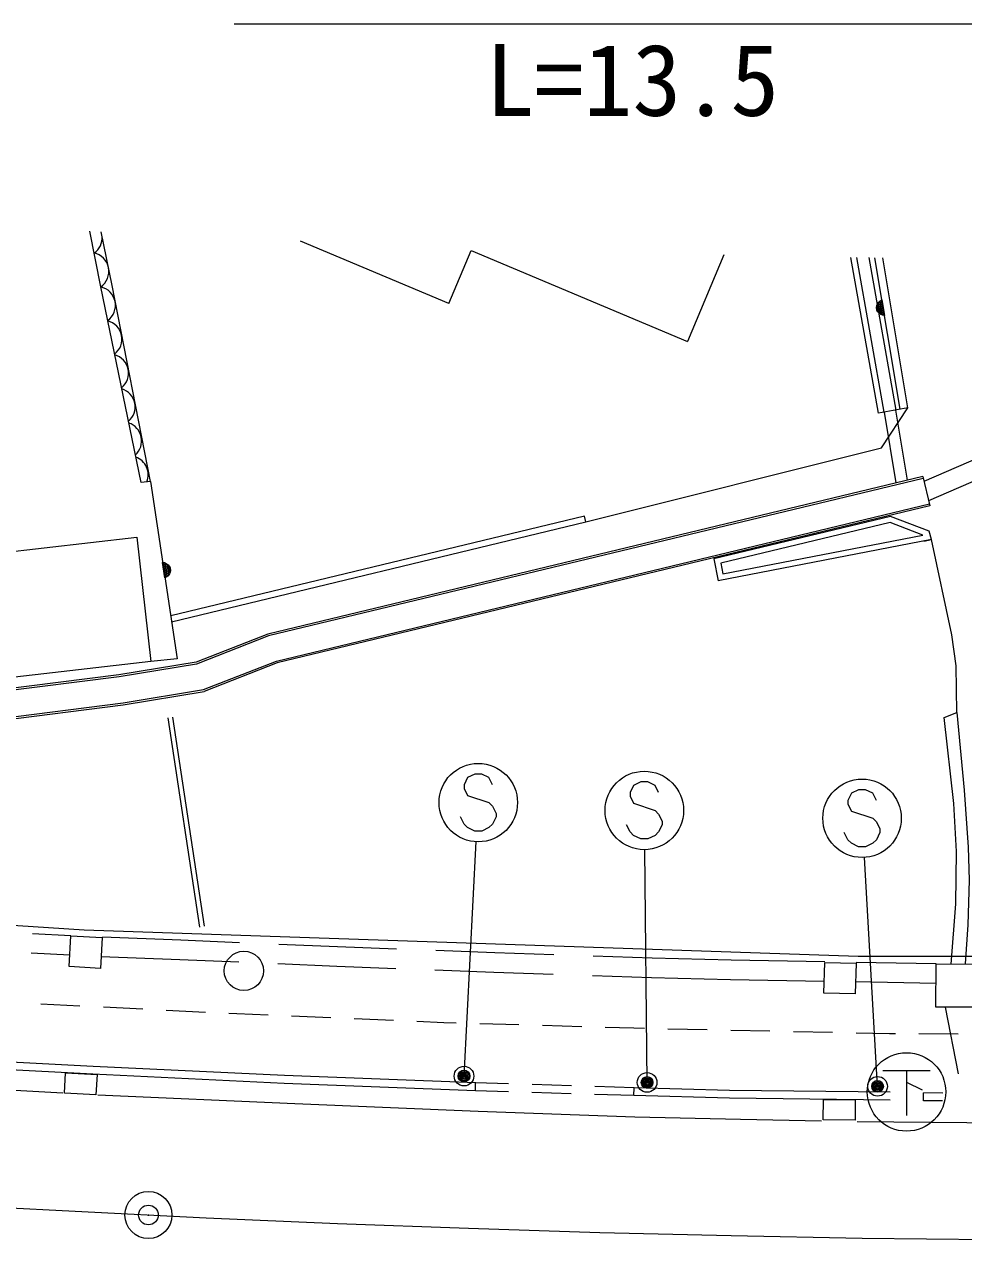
# Model space of a CAD drawing. Units: millimetres at full size, sheet at 1:1000; details may follow other scales. Extents: x 40000 to 680000, y 20000 to 380000.
# Drawn here: x 479954 to 503900, y 301037 to 332012 of the extents above; entities that cross this region are included whole.
import ezdxf
from ezdxf.enums import TextEntityAlignment as Align

# ---------------------------------------------------------------- set-up
doc = ezdxf.new("R2010")
doc.units = ezdxf.units.MM
doc.header["$LTSCALE"] = 1000
doc.header["$PDMODE"] = 32
doc.header["$PDSIZE"] = 500
doc.linetypes.add('CHAIN', pattern=[18.5, 12, -1.5, 3.5, -1.5])
for name, color, linetype, lineweight in [('M-BGD', 7, 'Continuous', 13), ('M-BGD-EXST', 7, 'Continuous', 13), ('M-BMK', 2, 'Continuous', 13), ('M-BMK-ROW', 7, 'Continuous', 13), ('M-BMK-SRVR', 3, 'Continuous', 13), ('M-STR-HTXT', 7, 'Continuous', 13), ('M-STR-STRC', 7, 'Continuous', 13)]:
    doc.layers.add(name, color=color, linetype=linetype, lineweight=lineweight)
doc.styles.add('ＭＳ ゴシック', font='')
doc.styles.get('ＭＳ ゴシック').set_extended_font_data('MS Gothic')

msp = doc.modelspace()

# ---------------------------------------------------------------- linework, layer by layer
at = {"layer": 'M-BGD'}
for p, q in [((481901, 325320), (481626, 326741)), ((482197, 325359), (481917, 326726)), ((490779, 324896), (486997, 326486)), ((490779, 324896), (491347, 326246)), ((491347, 326246), (496859, 323927)), ((497787, 326135), (496859, 323927)), ((501725, 322103), (501027, 326073)), ((501873, 322129), (501180, 326071)), ((501485, 326067), (502168, 322181)), ((502283, 322201), (501635, 326064)), ((502480, 322234), (501839, 326061)), ((482931, 320338), (481901, 325320)), ((483168, 320364), (482197, 325359)), ((501703, 324887), (501736, 324933)), ((501736, 324933), (501771, 324963)), ((501750, 324943), (501806, 324612)), ((501771, 324963), (501816, 324987)), ((501831, 324608), (501773, 324955)), ((501795, 324967), (501856, 324604)), ((501816, 324987), (501882, 324592)), ((501678, 324793), (501686, 324843)), ((501689, 324730), (501678, 324793)), ((501686, 324843), (501703, 324887)), ((501712, 324685), (501689, 324730)), ((501720, 324687), (501694, 324844)), ((501711, 324888), (501750, 324651)), ((501743, 324650), (501712, 324685)), ((501778, 324631), (501730, 324915)), ((501789, 324617), (501743, 324650)), ((501832, 324600), (501789, 324617)), ((501882, 324592), (501832, 324600)), ((502480, 322234), (501725, 322103)), ((501801, 321219), (502480, 322234)), ((502466, 320393), (502168, 322180)), ((501872, 322131), (502174, 320323)), ((494266, 319332), (501801, 321219)), ((504996, 321274), (502888, 320359)), ((505176, 320807), (503006, 319866)), ((483168, 320364), (482931, 320338)), ((483168, 320364), (483851, 315841)), ((502857, 320487), (486164, 316472)), ((502869, 320438), (486179, 316424)), ((502857, 320487), (503037, 319738)), ((486381, 315783), (503025, 319787)), ((503037, 319738), (486396, 315735)), ((494231, 319478), (483686, 316933)), ((494266, 319332), (494231, 319478)), ((502033, 319469), (497531, 318391)), ((503024, 319095), (502033, 319469)), ((483708, 316784), (494266, 319332)), ((502023, 319312), (497706, 318278)), ((502863, 318995), (502023, 319312)), ((503080, 318885), (503024, 319095)), ((477474, 318330), (482818, 318938)), ((482818, 318938), (483178, 315771)), ((503080, 318885), (497640, 317829)), ((497759, 318004), (502863, 318995)), ((502885, 318843), (503080, 318885)), ((503595, 316456), (503080, 318885)), ((483479, 318300), (483529, 318292)), ((483539, 317905), (483479, 318300)), ((483560, 317924), (483505, 318288)), ((483529, 318292), (483572, 318274)), ((483530, 318284), (483583, 317936)), ((483605, 317947), (483555, 318279)), ((483572, 318274), (483618, 318240)), ((483583, 318259), (483626, 317974)), ((483646, 318002), (483610, 318239)), ((483618, 318240), (483648, 318204)), ((483640, 318203), (483664, 318045)), ((483648, 318204), (483671, 318159)), ((483671, 318159), (483680, 318096)), ((497531, 318391), (497640, 317829)), ((497706, 318278), (497759, 318004)), ((483584, 317928), (483539, 317905)), ((483620, 317957), (483584, 317928)), ((483654, 318003), (483620, 317957)), ((483671, 318046), (483654, 318003)), ((483680, 318096), (483671, 318046)), ((486164, 316472), (484332, 315755)), ((486179, 316424), (484345, 315707)), ((503712, 315660), (503595, 316456)), ((483178, 315771), (477835, 315162)), ((484332, 315755), (482367, 315433)), ((484345, 315707), (482374, 315384)), ((483851, 315841), (483178, 315771)), ((484524, 315057), (486381, 315783)), ((486396, 315735), (484537, 315009)), ((503723, 314469), (503712, 315660)), ((482367, 315433), (476406, 314674)), ((482374, 315384), (476411, 314625)), ((482471, 314721), (484524, 315057)), ((476479, 313958), (482471, 314721)), ((482478, 314671), (484537, 315009)), ((476485, 313908), (482478, 314671)), ((484427, 309006), (483625, 314334)), ((484545, 309024), (483743, 314352)), ((481138, 308785), (480160, 308836)), ((483941, 308668), (481943, 308749)), ((485440, 308605), (483941, 308668)), ((487939, 308501), (486439, 308564)), ((481111, 308285), (480132, 308336)), ((483920, 308169), (481915, 308250)), ((489442, 308443), (487939, 308501)), ((491944, 308348), (490441, 308405)), ((493451, 308296), (491944, 308348)), ((495958, 308210), (494451, 308262)), ((497970, 308158), (495958, 308210)), ((485420, 308106), (483920, 308169)), ((487919, 308001), (486419, 308064)), ((489423, 307944), (487919, 308001)), ((491926, 307848), (490422, 307906)), ((500360, 308120), (497970, 308158)), ((503196, 308070), (501159, 308105)), ((493435, 307796), (491926, 307848)), ((495943, 307710), (494434, 307762)), ((497959, 307658), (495943, 307710)), ((500346, 307621), (497959, 307658)), ((503193, 307569), (501145, 307605)), ((481373, 306991), (480374, 307041)), ((503429, 306965), (503762, 305260)), ((482971, 306910), (481972, 306961)), ((484569, 306829), (483570, 306880)), ((485371, 306789), (485168, 306799)), ((486167, 306755), (485371, 306789)), ((487766, 306689), (486767, 306730)), ((489364, 306622), (488365, 306663)), ((490649, 306568), (489964, 306596)), ((490963, 306558), (490649, 306568)), ((492562, 306511), (491563, 306541)), ((494162, 306463), (493162, 306493)), ((495492, 306424), (494762, 306446)), ((495761, 306418), (495492, 306424)), ((497361, 306384), (496361, 306405)), ((498960, 306350), (497961, 306371)), ((500560, 306316), (499560, 306337)), ((502010, 306285), (501160, 306303)), ((502160, 306284), (502010, 306285)), ((503760, 306272), (502760, 306280)), ((491452, 304835), (491458, 305035)), ((492294, 304808), (491452, 304835)), ((492300, 305008), (491458, 305035)), ((493900, 304958), (492900, 304989)), ((495499, 304908), (494499, 304939)), ((493893, 304758), (492894, 304790)), ((495493, 304708), (494493, 304739)), ((502877, 304580), (502879, 304780)), ((503363, 304575), (502877, 304580)), ((503365, 304775), (502879, 304780))]:
    msp.add_line(p, q, dxfattribs=at)
for points in [[(508847, 326168), (505606, 332012), (485306, 332012)], [(503400, 314345), (503723, 314469), (503911, 312497), (504018, 311039), (504041, 310198), (504006, 309064), (503938, 308068)], [(503585, 308058), (503699, 309596), (503716, 310929), (503652, 312152), (503400, 314345)], [(491452, 304835), (486577, 305018), (481697, 305252), (476834, 305509), (474402, 305659), (474414, 305859)], [(491460, 305035), (486586, 305218), (481707, 305452), (476846, 305709), (474414, 305859)], [(502026, 304596), (497930, 304642), (495493, 304708), (495498, 304908)], [(502028, 304796), (497934, 304842), (495498, 304908)]]:
    msp.add_lwpolyline(points, dxfattribs=at)
for points in [[(481899, 307952), (481095, 307996), (481138, 308780), (481942, 308736)], [(501137, 307300), (500338, 307322), (500359, 308105), (501158, 308082)], [(504282, 306960), (503189, 306967), (503196, 308064), (504289, 308057)], [(481807, 305249), (481780, 304731), (480975, 304772), (481001, 305291)], [(501138, 304598), (501132, 304084), (500319, 304093), (500325, 304607)]]:
    msp.add_lwpolyline(points, close=True, dxfattribs=at)
msp.add_circle((485551, 307888), 500, dxfattribs=at)
for centre, start, end in [((481462, 326579), 304.5327, 3.4517), ((481629, 325715), 304.5327, 77.3728), ((481796, 324851), 305.9796, 77.3728), ((481963, 323988), 307.4431, 75.9092), ((482130, 323124), 308.925, 74.4274), ((482298, 322260), 310.4268, 72.9255), ((482465, 321396), 311.9506, 71.4017), ((482632, 320532), 338.1956, 69.8539)]:
    msp.add_arc(centre, 480, start, end, dxfattribs=at)
at = {"layer": 'M-BGD-EXST'}
for p, q in [((501843, 305353), (503043, 305353)), ((502443, 305353), (502443, 304203)), ((502443, 305053), (502843, 304853))]:
    msp.add_line(p, q, dxfattribs=at)
msp.add_circle((502443, 304803), 1000, dxfattribs=at)
at = {"layer": 'M-BMK', "linetype": 'CHAIN'}
msp.add_lwpolyline([(454544, 303664), (457878, 303373), (461213, 303097), (464550, 302834), (467887, 302587), (471226, 302355), (474565, 302139), (477906, 301941), (481248, 301760), (484591, 301597), (487934, 301452), (491278, 301328), (494623, 301223), (497969, 301140), (501315, 301077), (504661, 301037)], dxfattribs=at)
at = {"layer": 'M-BMK-ROW'}
for p, q in [((461729, 310246), (481479, 308932)), ((481479, 308932), (501211, 308262)), ((501211, 308262), (516478, 308271))]:
    msp.add_line(p, q, dxfattribs=at)
at = {"layer": 'M-BMK-SRVR'}
msp.add_circle((483118, 301666), 600, dxfattribs=at)
msp.add_point((483118, 301666), dxfattribs=at)
at = {"layer": 'M-STR-HTXT'}
for p, q in [((491163, 305207), (491474, 311183)), ((495830, 305045), (495770, 310969)), ((501705, 304945), (501368, 310776))]:
    msp.add_line(p, q, dxfattribs=at)
for centre, radius in [((491163, 305207), 150), ((491163, 305207), 120), ((491163, 305207), 90), ((491163, 305207), 60), ((491163, 305207), 30), ((491163, 305207), 20), ((495830, 305045), 150), ((495830, 305045), 120), ((495830, 305045), 90), ((495830, 305045), 60), ((495830, 305045), 30), ((495830, 305045), 20), ((501705, 304945), 150), ((501705, 304945), 120), ((501705, 304945), 90), ((501705, 304945), 60), ((501705, 304945), 30), ((501705, 304945), 20)]:
    msp.add_circle(centre, radius, dxfattribs=at)
for p in [(491163, 305207), (495830, 305045), (501705, 304945)]:
    msp.add_point(p, dxfattribs=at)
at = {"layer": 'M-STR-STRC'}
for p, q in [((491435, 312903), (491254, 312813)), ((491617, 312903), (491435, 312903)), ((491799, 312813), (491617, 312903)), ((491254, 312813), (491163, 312631)), ((491163, 312631), (491163, 312540)), ((491163, 312540), (491254, 312358)), ((491890, 312631), (491799, 312813)), ((495487, 312613), (495396, 312431)), ((495668, 312704), (495487, 312613)), ((495850, 312704), (495668, 312704)), ((496032, 312613), (495850, 312704)), ((496123, 312431), (496032, 312613)), ((491254, 312358), (491799, 312176)), ((495396, 312431), (495396, 312340)), ((495396, 312340), (495487, 312158)), ((501038, 312413), (500947, 312231)), ((500947, 312231), (500947, 312140)), ((501220, 312504), (501038, 312413)), ((501401, 312504), (501220, 312504)), ((501583, 312413), (501401, 312504)), ((501674, 312231), (501583, 312413)), ((491799, 312176), (491890, 312085)), ((491890, 312085), (491981, 311903)), ((495487, 312158), (496032, 311976)), ((496032, 311976), (496123, 311886)), ((500947, 312140), (501038, 311959)), ((501038, 311959), (501583, 311777)), ((491163, 311631), (491072, 311813)), ((491254, 311540), (491163, 311631)), ((491890, 311631), (491799, 311540)), ((491981, 311813), (491890, 311631)), ((491981, 311903), (491981, 311813)), ((495396, 311431), (495305, 311613)), ((496123, 311886), (496214, 311704)), ((496214, 311613), (496123, 311431)), ((496214, 311704), (496214, 311613)), ((501583, 311777), (501674, 311686)), ((501674, 311686), (501765, 311504)), ((491435, 311449), (491254, 311540)), ((491617, 311449), (491435, 311449)), ((491799, 311540), (491617, 311449)), ((495487, 311340), (495396, 311431)), ((495668, 311249), (495487, 311340)), ((496032, 311340), (495850, 311249)), ((496123, 311431), (496032, 311340)), ((500947, 311231), (500856, 311413)), ((501765, 311413), (501674, 311231)), ((501765, 311504), (501765, 311413)), ((495850, 311249), (495668, 311249)), ((501038, 311140), (500947, 311231)), ((501220, 311050), (501038, 311140)), ((501401, 311050), (501220, 311050)), ((501583, 311140), (501401, 311050)), ((501674, 311231), (501583, 311140))]:
    msp.add_line(p, q, dxfattribs=at)
for points in [[(461946, 306039), (464866, 305806), (468444, 305537), (471836, 305307), (474840, 305122), (478334, 304921), (480938, 304782)], [(481832, 304732), (486851, 304509), (491523, 304314), (495516, 304172), (498211, 304105), (500272, 304063)], [(501185, 304047), (505849, 304005), (508369, 303996), (511920, 304016), (515812, 304063), (519019, 304135), (522619, 304243)]]:
    msp.add_lwpolyline(points, dxfattribs=at)
for centre in [(491526, 312176), (495759, 311976), (501310, 311777)]:
    msp.add_circle(centre, 1000, dxfattribs=at)

# ---------------------------------------------------------------- texts
at = {"layer": 'M-BGD', "style": 'ＭＳ ゴシック'}
msp.add_text('L=13.5', height=1833, dxfattribs=at).set_placement((495456, 331512), align=Align.TOP_CENTER)

doc.saveas('drawing.dxf')
